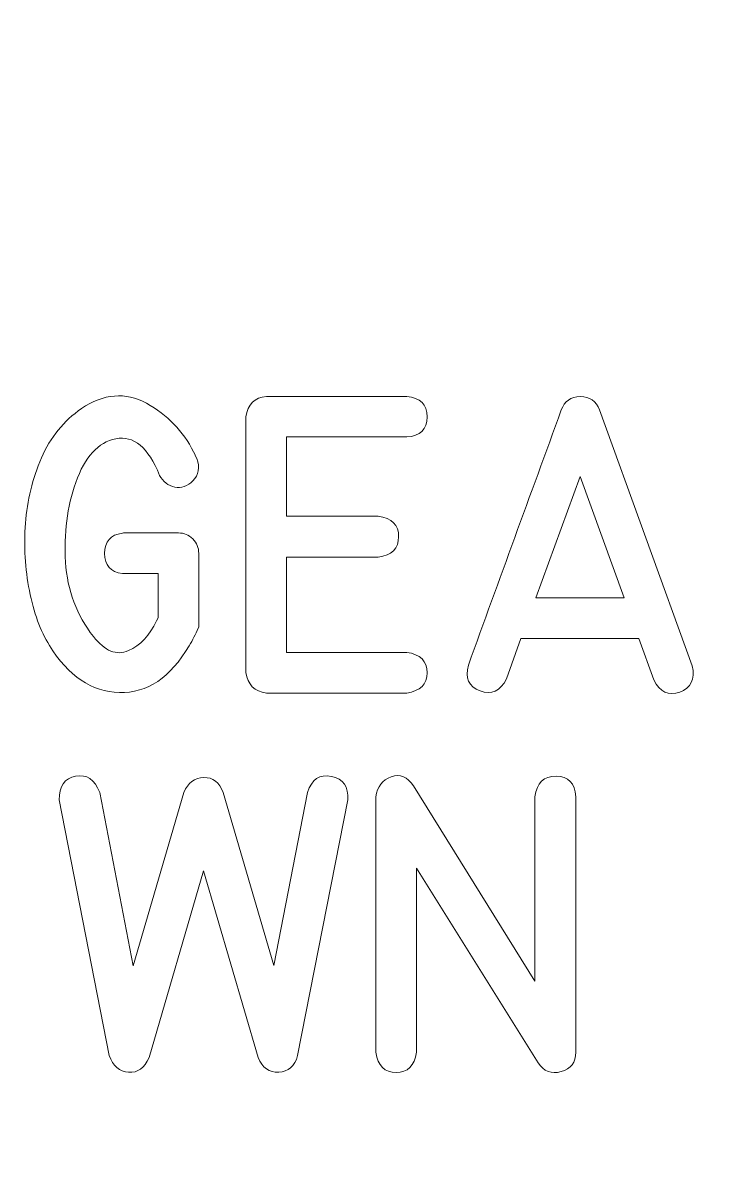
# Model space of a CAD drawing. Header units: millimetres. Extents: x -767 to 123, y -199 to 166.
# Drawn here: x -176.33 to -168.19, y -59.02 to -45.31 of the extents above; entities that cross this region are included whole.
import ezdxf

# ---------------------------------------------------------------- set-up
doc = ezdxf.new("R2010")
doc.units = ezdxf.units.MM
doc.header["$MEASUREMENT"] = 0
doc.layers.add('Cut', color=7, linetype='Continuous')
doc.layers.add('Engrave', color=7, linetype='Continuous', plot=False)

msp = doc.modelspace()

# ---------------------------------------------------------------- linework, layer by layer
at = {"layer": 'Cut', "color": 250, "lineweight": 9}
msp.add_open_spline([(-241.4198, -104.2661), (-241.4198, -104.2661), (-163.9194, -104.2661), (-163.9194, -104.2661), (-163.9194, -104.2661), (-163.3694, -104.2661), (-162.9194, -103.8161), (-162.9194, -103.2661), (-162.9194, -103.2661), (-162.9194, -103.2661), (-162.9194, -99.2698), (-162.9194, -99.2698), (-162.9194, -99.2698), (-162.9194, -99.2686), (-162.9194, -99.2673), (-162.9194, -99.2661), (-162.9194, -99.2661), (-162.9194, -95.9529), (-160.233, -93.2661), (-156.92, -93.2661), (-156.92, -93.2661), (-156.92, -93.2661), (-152.9193, -93.2661), (-152.9193, -93.2661), (-152.9193, -93.2661), (-152.3788, -93.2661), (-151.9348, -92.8314), (-151.9197, -92.2944), (-151.9197, -92.2944), (-151.9197, -92.2944), (-151.9197, 92.851), (-151.9197, 92.851), (-151.9197, 92.851), (-151.929, 93.3931), (-152.3752, 93.8339), (-152.9195, 93.8339), (-152.9195, 93.8339), (-152.9195, 93.8339), (-156.9202, 93.8339), (-156.9202, 93.8339), (-156.9202, 93.8339), (-160.2332, 93.8339), (-162.9196, 96.5207), (-162.9196, 99.8339), (-162.9196, 99.8339), (-162.9196, 99.8351), (-162.9196, 99.8364), (-162.9196, 99.8376), (-162.9196, 99.8376), (-162.9196, 99.8376), (-162.9196, 103.8339), (-162.9196, 103.8339), (-162.9196, 103.8339), (-162.9196, 104.3839), (-163.3696, 104.8339), (-163.9196, 104.8339), (-163.9196, 104.8339), (-163.9196, 104.8339), (-235.6707, 104.8339), (-235.6707, 104.8339), (-235.6707, 104.8339), (-235.6707, 104.8339), (-249.7831, 75.5521), (-249.7831, 75.5521), (-249.7831, 75.5521), (-250.0116, 75.0799), (-249.8319, 74.5112), (-249.3852, 74.2518), (-249.3852, 74.2518), (-249.3852, 74.2518), (-245.9261, 72.5781), (-245.9261, 72.5781), (-245.9261, 72.5781), (-243.8574, 71.6313), (-242.4199, 69.5429), (-242.42, 67.1193), (-242.42, 67.1193), (-242.419, 63.8066), (-245.1066, 61.1193), (-248.4201, 61.1193), (-248.4201, 61.1193), (-248.4201, 61.1193), (-252.4199, 61.1193), (-252.4199, 61.1193), (-252.4199, 61.1193), (-252.9699, 61.1193), (-253.4199, 60.6693), (-253.4199, 60.1193), (-253.4199, 60.1193), (-253.4199, 60.1193), (-253.4199, -92.2661), (-253.4199, -92.2661), (-253.4199, -92.2661), (-253.4199, -92.8161), (-252.9699, -93.2661), (-252.4199, -93.2661), (-252.4199, -93.2661), (-252.4199, -93.2661), (-248.4192, -93.2661), (-248.4192, -93.2661), (-248.4192, -93.2661), (-245.1062, -93.2661), (-242.4198, -95.9529), (-242.4198, -99.2661), (-242.4198, -99.2661), (-242.4198, -99.2673), (-242.4198, -99.2686), (-242.4198, -99.2698), (-242.4198, -99.2698), (-242.4198, -99.2698), (-242.4198, -103.2661), (-242.4198, -103.2661), (-242.4198, -103.2661), (-242.4198, -103.8161), (-241.9698, -104.2661), (-241.4198, -104.2661)], degree=3, knots=[0, 0, 0, 0, 0.0333333, 0.0333333, 0.0333333, 0.0333333, 0.0666667, 0.0666667, 0.0666667, 0.0666667, 0.1, 0.1, 0.1, 0.1, 0.1333333, 0.1333333, 0.1333333, 0.1333333, 0.1666667, 0.1666667, 0.1666667, 0.1666667, 0.2, 0.2, 0.2, 0.2, 0.2333333, 0.2333333, 0.2333333, 0.2333333, 0.2666667, 0.2666667, 0.2666667, 0.2666667, 0.3, 0.3, 0.3, 0.3, 0.3333333, 0.3333333, 0.3333333, 0.3333333, 0.3666667, 0.3666667, 0.3666667, 0.3666667, 0.4, 0.4, 0.4, 0.4, 0.4333333, 0.4333333, 0.4333333, 0.4333333, 0.4666667, 0.4666667, 0.4666667, 0.4666667, 0.5, 0.5, 0.5, 0.5, 0.5333333, 0.5333333, 0.5333333, 0.5333333, 0.5666667, 0.5666667, 0.5666667, 0.5666667, 0.6, 0.6, 0.6, 0.6, 0.6333333, 0.6333333, 0.6333333, 0.6333333, 0.6666667, 0.6666667, 0.6666667, 0.6666667, 0.7, 0.7, 0.7, 0.7, 0.7333333, 0.7333333, 0.7333333, 0.7333333, 0.7666667, 0.7666667, 0.7666667, 0.7666667, 0.8, 0.8, 0.8, 0.8, 0.8333333, 0.8333333, 0.8333333, 0.8333333, 0.8666667, 0.8666667, 0.8666667, 0.8666667, 0.9, 0.9, 0.9, 0.9, 0.9333333, 0.9333333, 0.9333333, 0.9333333, 1, 1, 1, 1], dxfattribs=at)
at = {"layer": 'Engrave', "color": 240, "lineweight": 9}
for points, knots in [([(-175.1359, -51.8582), (-175.1359, -51.8582), (-175.1512, -51.8565), (-175.1512, -51.8565), (-175.1512, -51.8565), (-175.2918, -51.8394), (-175.3617, -51.7594), (-175.3617, -51.6172), (-175.3617, -51.6172), (-175.3617, -51.4749), (-175.2918, -51.3949), (-175.1512, -51.3779), (-175.1512, -51.3779), (-175.1512, -51.3779), (-175.1359, -51.3743), (-175.1359, -51.3743), (-175.1359, -51.3743), (-175.1359, -51.3743), (-175.1207, -51.3743), (-175.1207, -51.3743), (-175.1207, -51.3743), (-175.1207, -51.3743), (-174.4851, -51.3743), (-174.4851, -51.3743), (-174.4851, -51.3743), (-174.4181, -51.3743), (-174.361, -51.3979), (-174.3134, -51.4455), (-174.3134, -51.4455), (-174.2658, -51.4931), (-174.2423, -51.5507), (-174.2423, -51.6172), (-174.2423, -51.6172), (-174.2423, -51.6172), (-174.2423, -52.4903), (-174.2423, -52.4903), (-174.2423, -52.4903), (-174.2423, -52.4903), (-174.2628, -52.535), (-174.2628, -52.535), (-174.2628, -52.535), (-174.2628, -52.535), (-174.2746, -52.5626), (-174.2746, -52.5626), (-174.2746, -52.5626), (-174.2746, -52.5626), (-174.2869, -52.5885), (-174.2869, -52.5885), (-174.2869, -52.5885), (-174.2869, -52.5885), (-174.3005, -52.6143), (-174.3005, -52.6143), (-174.3005, -52.6143), (-174.3005, -52.6143), (-174.3146, -52.6402), (-174.3146, -52.6402), (-174.3146, -52.6402), (-174.3146, -52.6402), (-174.3263, -52.6661), (-174.3263, -52.6661), (-174.3263, -52.6661), (-174.3263, -52.6661), (-174.3405, -52.6919), (-174.3405, -52.6919), (-174.3405, -52.6919), (-174.3405, -52.6919), (-174.3557, -52.7178), (-174.3557, -52.7178), (-174.3557, -52.7178), (-174.5786, -53.0964), (-174.8555, -53.2817), (-175.1859, -53.2734), (-175.1859, -53.2734), (-175.5169, -53.2646), (-175.7945, -53.0776), (-176.0196, -52.7125), (-176.0196, -52.7125), (-176.1266, -52.5391), (-176.2054, -52.3221), (-176.2572, -52.0605), (-176.2572, -52.0605), (-176.3089, -51.7994), (-176.3248, -51.5325), (-176.3036, -51.2597), (-176.3036, -51.2597), (-176.283, -50.9869), (-176.2195, -50.7276), (-176.1137, -50.4812), (-176.1137, -50.4812), (-176.0073, -50.2349), (-175.8485, -50.0391), (-175.6375, -49.8945), (-175.6375, -49.8945), (-175.3729, -49.7151), (-175.116, -49.6946), (-174.8655, -49.8316), (-174.8655, -49.8316), (-174.615, -49.9691), (-174.4281, -50.1614), (-174.304, -50.4095), (-174.304, -50.4095), (-174.304, -50.4095), (-174.2905, -50.4371), (-174.2905, -50.4371), (-174.2905, -50.4371), (-174.2905, -50.4371), (-174.2799, -50.4613), (-174.2799, -50.4613), (-174.2799, -50.4613), (-174.2799, -50.4613), (-174.2664, -50.4871), (-174.2664, -50.4871), (-174.2664, -50.4871), (-174.227, -50.5959), (-174.2423, -50.6853), (-174.3111, -50.7541), (-174.3111, -50.7541), (-174.3775, -50.8193), (-174.4498, -50.844), (-174.528, -50.8275), (-174.528, -50.8275), (-174.6062, -50.8105), (-174.6662, -50.7646), (-174.7091, -50.6888), (-174.7091, -50.6888), (-174.8431, -50.3554), (-175.016, -50.2102), (-175.2283, -50.2531), (-175.2283, -50.2531), (-175.4399, -50.2955), (-175.5987, -50.4689), (-175.7045, -50.7729), (-175.7045, -50.7729), (-175.808, -51.0668), (-175.8485, -51.3832), (-175.8268, -51.7212), (-175.8268, -51.7212), (-175.805, -52.0593), (-175.6945, -52.3545), (-175.4958, -52.6055), (-175.4958, -52.6055), (-175.3594, -52.7813), (-175.2206, -52.8377), (-175.0789, -52.7748), (-175.0789, -52.7748), (-174.9378, -52.7113), (-174.8267, -52.5938), (-174.745, -52.4215), (-174.745, -52.4215), (-174.745, -52.4215), (-174.7261, -52.3839), (-174.7261, -52.3839), (-174.7261, -52.3839), (-174.7261, -52.3839), (-174.7261, -51.8582), (-174.7261, -51.8582), (-174.7261, -51.8582), (-174.7261, -51.8582), (-175.1359, -51.8582), (-175.1359, -51.8582)], [0, 0, 0, 0, 0.0243902, 0.0243902, 0.0243902, 0.0243902, 0.0487805, 0.0487805, 0.0487805, 0.0487805, 0.0731707, 0.0731707, 0.0731707, 0.0731707, 0.097561, 0.097561, 0.097561, 0.097561, 0.1219512, 0.1219512, 0.1219512, 0.1219512, 0.1463415, 0.1463415, 0.1463415, 0.1463415, 0.1707317, 0.1707317, 0.1707317, 0.1707317, 0.195122, 0.195122, 0.195122, 0.195122, 0.2195122, 0.2195122, 0.2195122, 0.2195122, 0.2439024, 0.2439024, 0.2439024, 0.2439024, 0.2682927, 0.2682927, 0.2682927, 0.2682927, 0.2926829, 0.2926829, 0.2926829, 0.2926829, 0.3170732, 0.3170732, 0.3170732, 0.3170732, 0.3414634, 0.3414634, 0.3414634, 0.3414634, 0.3658537, 0.3658537, 0.3658537, 0.3658537, 0.3902439, 0.3902439, 0.3902439, 0.3902439, 0.4146341, 0.4146341, 0.4146341, 0.4146341, 0.4390244, 0.4390244, 0.4390244, 0.4390244, 0.4634146, 0.4634146, 0.4634146, 0.4634146, 0.4878049, 0.4878049, 0.4878049, 0.4878049, 0.5121951, 0.5121951, 0.5121951, 0.5121951, 0.5365854, 0.5365854, 0.5365854, 0.5365854, 0.5609756, 0.5609756, 0.5609756, 0.5609756, 0.5853659, 0.5853659, 0.5853659, 0.5853659, 0.6097561, 0.6097561, 0.6097561, 0.6097561, 0.6341463, 0.6341463, 0.6341463, 0.6341463, 0.6585366, 0.6585366, 0.6585366, 0.6585366, 0.6829268, 0.6829268, 0.6829268, 0.6829268, 0.7073171, 0.7073171, 0.7073171, 0.7073171, 0.7317073, 0.7317073, 0.7317073, 0.7317073, 0.7560976, 0.7560976, 0.7560976, 0.7560976, 0.7804878, 0.7804878, 0.7804878, 0.7804878, 0.804878, 0.804878, 0.804878, 0.804878, 0.8292683, 0.8292683, 0.8292683, 0.8292683, 0.8536585, 0.8536585, 0.8536585, 0.8536585, 0.8780488, 0.8780488, 0.8780488, 0.8780488, 0.902439, 0.902439, 0.902439, 0.902439, 0.9268293, 0.9268293, 0.9268293, 0.9268293, 0.9512195, 0.9512195, 0.9512195, 0.9512195, 1, 1, 1, 1]), ([(-171.7688, -50.232), (-171.7688, -50.232), (-173.1969, -50.232), (-173.1969, -50.232), (-173.1969, -50.232), (-173.1969, -50.232), (-173.1969, -51.1744), (-173.1969, -51.1744), (-173.1969, -51.1744), (-173.1969, -51.1744), (-172.108, -51.1744), (-172.108, -51.1744), (-172.108, -51.1744), (-171.9452, -51.1985), (-171.864, -51.2803), (-171.8646, -51.4196), (-171.8646, -51.4196), (-171.8652, -51.5595), (-171.9463, -51.6407), (-172.108, -51.6636), (-172.108, -51.6636), (-172.108, -51.6636), (-173.1969, -51.6636), (-173.1969, -51.6636), (-173.1969, -51.6636), (-173.1969, -51.6636), (-173.1969, -52.7954), (-173.1969, -52.7954), (-173.1969, -52.7954), (-173.1969, -52.7954), (-171.7688, -52.7954), (-171.7688, -52.7954), (-171.7688, -52.7954), (-171.6071, -52.8195), (-171.526, -52.9001), (-171.526, -53.0382), (-171.526, -53.0382), (-171.526, -53.1758), (-171.6071, -53.2564), (-171.7688, -53.2793), (-171.7688, -53.2793), (-171.7688, -53.2793), (-173.4362, -53.2793), (-173.4362, -53.2793), (-173.4362, -53.2793), (-173.5797, -53.2611), (-173.6614, -53.1793), (-173.6808, -53.0347), (-173.6808, -53.0347), (-173.6808, -53.0347), (-173.6808, -49.9927), (-173.6808, -49.9927), (-173.6808, -49.9927), (-173.659, -49.841), (-173.5773, -49.761), (-173.4362, -49.7516), (-173.4362, -49.7516), (-173.4362, -49.7516), (-171.7688, -49.7516), (-171.7688, -49.7516), (-171.7688, -49.7516), (-171.6071, -49.7639), (-171.526, -49.8451), (-171.5266, -49.9938), (-171.5266, -49.9938), (-171.5271, -50.1426), (-171.6083, -50.222), (-171.7688, -50.232)], [0, 0, 0, 0, 0.0555556, 0.0555556, 0.0555556, 0.0555556, 0.1111111, 0.1111111, 0.1111111, 0.1111111, 0.1666667, 0.1666667, 0.1666667, 0.1666667, 0.2222222, 0.2222222, 0.2222222, 0.2222222, 0.2777778, 0.2777778, 0.2777778, 0.2777778, 0.3333333, 0.3333333, 0.3333333, 0.3333333, 0.3888889, 0.3888889, 0.3888889, 0.3888889, 0.4444444, 0.4444444, 0.4444444, 0.4444444, 0.5, 0.5, 0.5, 0.5, 0.5555556, 0.5555556, 0.5555556, 0.5555556, 0.6111111, 0.6111111, 0.6111111, 0.6111111, 0.6666667, 0.6666667, 0.6666667, 0.6666667, 0.7222222, 0.7222222, 0.7222222, 0.7222222, 0.7777778, 0.7777778, 0.7777778, 0.7777778, 0.8333333, 0.8333333, 0.8333333, 0.8333333, 0.8888889, 0.8888889, 0.8888889, 0.8888889, 1, 1, 1, 1]), ([(-171.0351, -52.9471), (-170.8516, -52.4403), (-170.6676, -51.9341), (-170.4836, -51.4284), (-170.4836, -51.4284), (-170.2989, -50.9228), (-170.1143, -50.4166), (-169.9297, -49.9103), (-169.9297, -49.9103), (-169.8915, -49.8057), (-169.8162, -49.7528), (-169.7039, -49.7516), (-169.7039, -49.7516), (-169.591, -49.7504), (-169.5152, -49.8033), (-169.4764, -49.9103), (-169.4764, -49.9103), (-169.4764, -49.9103), (-168.3722, -52.9553), (-168.3722, -52.9553), (-168.3722, -52.9553), (-168.3381, -53.1176), (-168.3875, -53.2217), (-168.5204, -53.2687), (-168.5204, -53.2687), (-168.6539, -53.3163), (-168.7562, -53.2675), (-168.8291, -53.1241), (-168.8291, -53.1241), (-168.8291, -53.1241), (-169.006, -52.6314), (-169.006, -52.6314), (-169.006, -52.6314), (-169.006, -52.6314), (-170.4101, -52.6314), (-170.4101, -52.6314), (-170.4101, -52.6314), (-170.4101, -52.6314), (-170.5823, -53.1123), (-170.5823, -53.1123), (-170.5823, -53.1123), (-170.6558, -53.257), (-170.7605, -53.304), (-170.8957, -53.254), (-170.8957, -53.254), (-171.0315, -53.2046), (-171.078, -53.1017), (-171.0351, -52.9471)], [0, 0, 0, 0, 0.0769231, 0.0769231, 0.0769231, 0.0769231, 0.1538462, 0.1538462, 0.1538462, 0.1538462, 0.2307692, 0.2307692, 0.2307692, 0.2307692, 0.3076923, 0.3076923, 0.3076923, 0.3076923, 0.3846154, 0.3846154, 0.3846154, 0.3846154, 0.4615385, 0.4615385, 0.4615385, 0.4615385, 0.5384615, 0.5384615, 0.5384615, 0.5384615, 0.6153846, 0.6153846, 0.6153846, 0.6153846, 0.6923077, 0.6923077, 0.6923077, 0.6923077, 0.7692308, 0.7692308, 0.7692308, 0.7692308, 0.8461538, 0.8461538, 0.8461538, 0.8461538, 1, 1, 1, 1]), ([(-169.1818, -52.1475), (-169.1818, -52.1475), (-169.7057, -50.7006), (-169.7057, -50.7006), (-169.7057, -50.7006), (-169.7057, -50.7006), (-170.2325, -52.1475), (-170.2325, -52.1475), (-170.2325, -52.1475), (-170.2325, -52.1475), (-169.1818, -52.1475), (-169.1818, -52.1475)], [0, 0, 0, 0, 0.25, 0.25, 0.25, 0.25, 0.5, 0.5, 0.5, 0.5, 1, 1, 1, 1]), ([(-169.7057, -50.7006), (-169.7057, -50.7006), (-169.1818, -52.1475), (-169.1818, -52.1475), (-169.1818, -52.1475), (-169.1818, -52.1475), (-169.7057, -50.7006), (-169.7057, -50.7006)], [0, 0, 0, 0, 0.3333333, 0.3333333, 0.3333333, 0.3333333, 1, 1, 1, 1]), ([(-173.9534, -54.4616), (-173.9534, -54.4616), (-173.3501, -56.5218), (-173.3501, -56.5218), (-173.3501, -56.5218), (-173.3501, -56.5218), (-172.9474, -54.4616), (-172.9474, -54.4616), (-172.9474, -54.4616), (-172.8992, -54.3064), (-172.8045, -54.2434), (-172.664, -54.2723), (-172.664, -54.2723), (-172.5229, -54.3011), (-172.4588, -54.3945), (-172.47, -54.5527), (-172.47, -54.5527), (-172.47, -54.5527), (-173.0661, -57.5948), (-173.0661, -57.5948), (-173.0661, -57.5948), (-173.1026, -57.7223), (-173.1779, -57.7882), (-173.2907, -57.7929), (-173.2907, -57.7929), (-173.4036, -57.7976), (-173.4859, -57.7394), (-173.5365, -57.6189), (-173.5365, -57.6189), (-173.5365, -57.6189), (-174.1874, -55.397), (-174.1874, -55.397), (-174.1874, -55.397), (-174.1874, -55.397), (-174.8335, -57.6189), (-174.8335, -57.6189), (-174.8335, -57.6189), (-174.8858, -57.7429), (-174.967, -57.8011), (-175.0763, -57.7929), (-175.0763, -57.7929), (-175.1851, -57.7847), (-175.2621, -57.7188), (-175.3068, -57.5948), (-175.3068, -57.5948), (-175.3068, -57.5948), (-175.903, -54.5527), (-175.903, -54.5527), (-175.903, -54.5527), (-175.903, -54.3887), (-175.8377, -54.294), (-175.7066, -54.2693), (-175.7066, -54.2693), (-175.5755, -54.2446), (-175.4803, -54.3087), (-175.4209, -54.4616), (-175.4209, -54.4616), (-175.4209, -54.4616), (-175.0228, -56.5253), (-175.0228, -56.5253), (-175.0228, -56.5253), (-175.0228, -56.5253), (-174.4202, -54.4616), (-174.4202, -54.4616), (-174.4202, -54.4616), (-174.3708, -54.3481), (-174.2914, -54.2893), (-174.1832, -54.2858), (-174.1832, -54.2858), (-174.0745, -54.2823), (-173.998, -54.341), (-173.9534, -54.4616)], [0, 0, 0, 0, 0.0526316, 0.0526316, 0.0526316, 0.0526316, 0.1052632, 0.1052632, 0.1052632, 0.1052632, 0.1578947, 0.1578947, 0.1578947, 0.1578947, 0.2105263, 0.2105263, 0.2105263, 0.2105263, 0.2631579, 0.2631579, 0.2631579, 0.2631579, 0.3157895, 0.3157895, 0.3157895, 0.3157895, 0.3684211, 0.3684211, 0.3684211, 0.3684211, 0.4210526, 0.4210526, 0.4210526, 0.4210526, 0.4736842, 0.4736842, 0.4736842, 0.4736842, 0.5263158, 0.5263158, 0.5263158, 0.5263158, 0.5789474, 0.5789474, 0.5789474, 0.5789474, 0.6315789, 0.6315789, 0.6315789, 0.6315789, 0.6842105, 0.6842105, 0.6842105, 0.6842105, 0.7368421, 0.7368421, 0.7368421, 0.7368421, 0.7894737, 0.7894737, 0.7894737, 0.7894737, 0.8421053, 0.8421053, 0.8421053, 0.8421053, 0.8947368, 0.8947368, 0.8947368, 0.8947368, 1, 1, 1, 1]), ([(-169.7572, -57.5554), (-169.7572, -57.6759), (-169.8154, -57.7523), (-169.9318, -57.7853), (-169.9318, -57.7853), (-170.0488, -57.8176), (-170.1387, -57.7835), (-170.2034, -57.6824), (-170.2034, -57.6824), (-170.2034, -57.6824), (-171.6504, -55.3623), (-171.6504, -55.3623), (-171.6504, -55.3623), (-171.6504, -55.3623), (-171.6504, -57.5554), (-171.6504, -57.5554), (-171.6504, -57.5554), (-171.6756, -57.7159), (-171.7568, -57.7964), (-171.8938, -57.7964), (-171.8938, -57.7964), (-172.0313, -57.7964), (-172.1119, -57.7159), (-172.136, -57.5554), (-172.136, -57.5554), (-172.136, -57.5554), (-172.136, -54.5133), (-172.136, -54.5133), (-172.136, -54.5133), (-172.1189, -54.394), (-172.0578, -54.3152), (-171.9526, -54.277), (-171.9526, -54.277), (-171.8473, -54.2393), (-171.7597, -54.2752), (-171.6897, -54.384), (-171.6897, -54.384), (-171.6897, -54.384), (-170.2428, -56.7075), (-170.2428, -56.7075), (-170.2428, -56.7075), (-170.2428, -56.7075), (-170.2428, -54.5133), (-170.2428, -54.5133), (-170.2428, -54.5133), (-170.221, -54.3493), (-170.1376, -54.2676), (-169.9923, -54.2693), (-169.9923, -54.2693), (-169.8471, -54.2711), (-169.7689, -54.3522), (-169.7572, -54.5133), (-169.7572, -54.5133), (-169.7572, -54.5133), (-169.7572, -57.5554), (-169.7572, -57.5554)], [0, 0, 0, 0, 0.0666667, 0.0666667, 0.0666667, 0.0666667, 0.1333333, 0.1333333, 0.1333333, 0.1333333, 0.2, 0.2, 0.2, 0.2, 0.2666667, 0.2666667, 0.2666667, 0.2666667, 0.3333333, 0.3333333, 0.3333333, 0.3333333, 0.4, 0.4, 0.4, 0.4, 0.4666667, 0.4666667, 0.4666667, 0.4666667, 0.5333333, 0.5333333, 0.5333333, 0.5333333, 0.6, 0.6, 0.6, 0.6, 0.6666667, 0.6666667, 0.6666667, 0.6666667, 0.7333333, 0.7333333, 0.7333333, 0.7333333, 0.8, 0.8, 0.8, 0.8, 0.8666667, 0.8666667, 0.8666667, 0.8666667, 1, 1, 1, 1])]:
    msp.add_open_spline(points, degree=3, knots=knots, dxfattribs=at)

doc.saveas('drawing.dxf')
